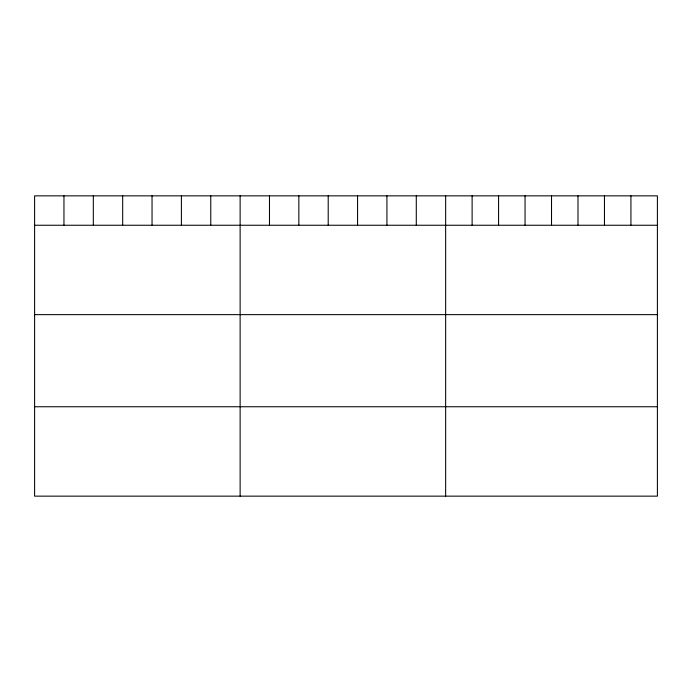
<?xml version="1.0" encoding="UTF-8"?>
<svg xmlns="http://www.w3.org/2000/svg" width="692" height="692" viewBox="0 0 692 692"><rect width="100%" height="100%" fill="white"/><g stroke="black" fill="none" stroke-linecap="round" stroke-linejoin="round"><path stroke-width="1.04" d="M657.4 225.246L657.4 496.147L34.6 496.147L34.6 195.853L657.4 195.853L657.4 225.246L34.6 225.246M34.6 314.644L657.4 314.644M34.6 406.749L657.4 406.749M630.931 195.853L630.931 225.246M604.462 195.853L604.462 225.246M577.993 195.853L577.993 225.246M551.524 195.853L551.524 225.246M525.055 195.853L525.055 225.246M498.586 195.853L498.586 225.246M472.117 195.853L472.117 225.246M445.648 195.853L445.648 496.147M416.29 195.853L416.29 225.246M386.923 195.853L386.923 225.246M357.565 195.853L357.565 225.246M328.207 195.853L328.207 225.246M298.849 195.853L298.849 225.246M269.482 195.853L269.482 225.246M240.124 195.853L240.124 496.147M210.766 195.853L210.766 225.246M181.399 195.853L181.399 225.246M152.041 195.853L152.041 225.246M122.683 195.853L122.683 225.246M93.325 195.853L93.325 225.246M63.958 195.853L63.958 225.246"/></g></svg>
